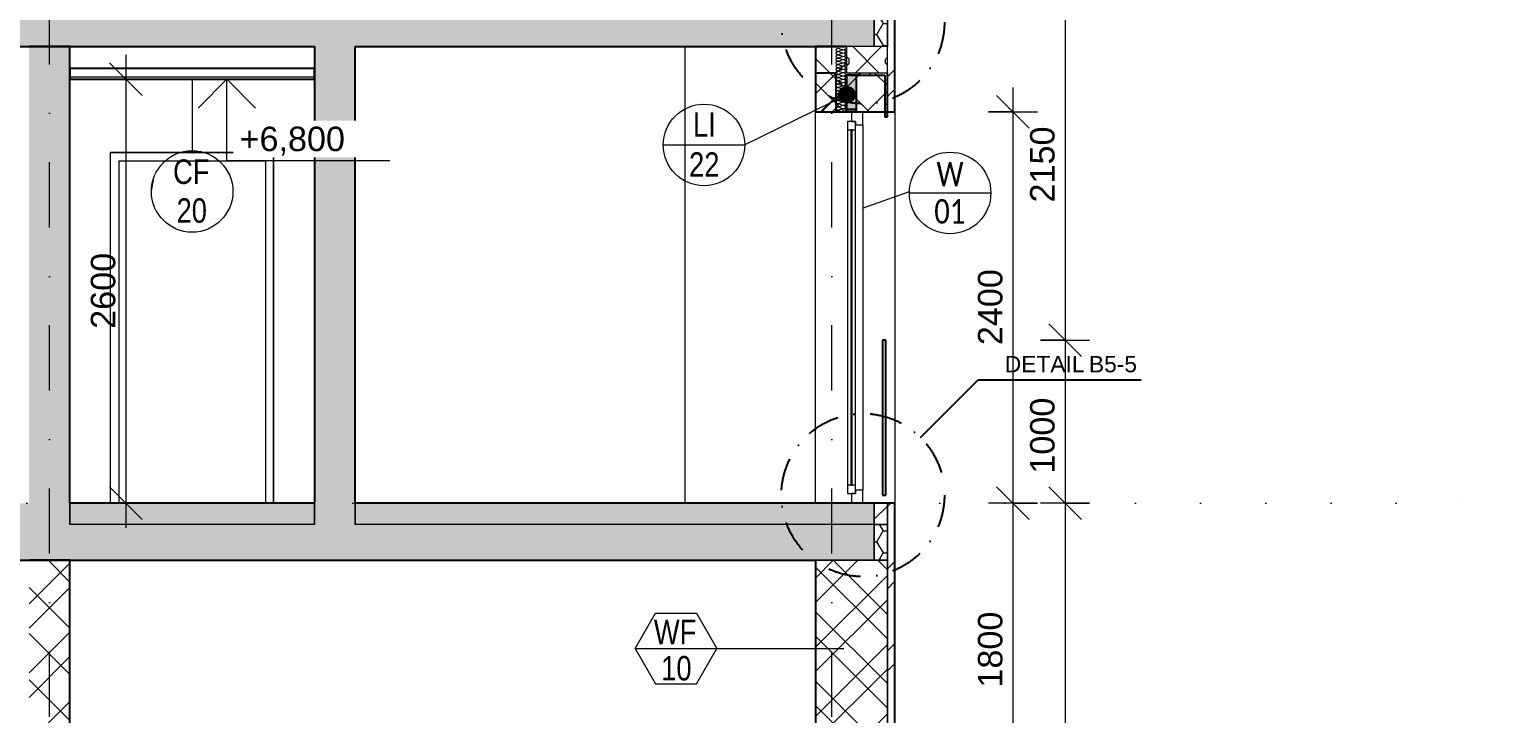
# Model space of a CAD drawing. Header units: millimetres. Extents: x -7743 to 191930, y -8645 to 72638.
# Drawn here: x 48772 to 57715, y 2908 to 7107 of the extents above; entities that cross this region are included whole.
import ezdxf

# ---------------------------------------------------------------- set-up
doc = ezdxf.new("R2010")
doc.units = ezdxf.units.MM
for name, pattern in [('HA_Dash_3mm-S1mm', [300, 200, -100]), ('HA_DashDot_10mm-S3mm', [1000, 400, -300, 0, -300]), ('HA_DashDot_4mm-S1mm', [400, 200, -100, 0, -100]), ('HA_Dot-S4mm', [400, 0, -400])]:
    doc.linetypes.add(name, pattern=pattern)
for name, color, linetype, lineweight in [('A-____-____-DIMS', 9, 'Continuous', 5), ('A-____-____-DIMS-100', 9, 'Continuous', 5), ('A-CLNG-____-IDEN', 9, 'Continuous', 9), ('A-CLNG-____-MCUT', 9, 'Continuous', 25), ('A-DETL-____-OTLN', 9, 'Continuous', 25), ('A-DETL-____-THIN', 9, 'Continuous', 9), ('A-DETL-GENF-OTLN', 9, 'Continuous', 9), ('A-DOOR-____-OTLN', 9, 'Continuous', 9), ('A-DOOR-FRAM-OTLN', 9, 'Continuous', 9), ('A-FLOR-____-MCUT', 9, 'Continuous', 25), ('A-FLOR-____-OTLN', 9, 'Continuous', 9), ('A-FLOR-____-OVHD', 9, 'HA_DashDot_4mm-S1mm', 25), ('A-FLOR-____-PATT', 9, 'Continuous', 25), ('A-FLOR-HRAL-MCUT', 9, 'Continuous', 25), ('A-FLOR-HRAL-OTLN', 9, 'Continuous', 9), ('A-FLOR-LEVL-OTLN', 9, 'Continuous', 9), ('A-GENM-____-IDEN', 9, 'Continuous', 9), ('A-GENM-____-MCUT', 9, 'Continuous', 9), ('A-GENM-____-OTLN', 9, 'Continuous', 9), ('A-GLAZ-____-IDEN', 9, 'Continuous', 9), ('A-GLAZ-____-MCUT', 9, 'Continuous', 5), ('A-GLAZ-____-OTLN', 9, 'Continuous', 5), ('A-WALL-____-MCUT', 9, 'Continuous', 25), ('A-WALL-____-OTLN', 9, 'Continuous', 9), ('A-WALL-____-PATT', 9, 'Continuous', 25), ('G-____-____-DIMS', 9, 'Continuous', 5), ('G-____-____-TEXT', 9, 'Continuous', 5), ('I-WALL-____-MCUT', 9, 'Continuous', 25), ('I-WALL-____-OTLN', 9, 'Continuous', 9), ('S-GRID-____-OTLN', 9, 'Continuous', 5)]:
    doc.layers.add(name, color=color, linetype=linetype, lineweight=lineweight)
doc.styles.add('Arial', font='arial.ttf', dxfattribs={"height": 150})
doc.styles.add('Arial_2', font='arial.ttf', dxfattribs={"height": 100})
doc.styles.add('Arial_3', font='arial.ttf', dxfattribs={"width": 0.8, "height": 150})
doc.styles.add('Calibri', font='calibri.ttf', dxfattribs={"width": 0.8, "height": 150})
doc.dimstyles.new('Inner_Dimensions', dxfattribs={"dimscale": 304.8, "dimtxt": 153.03891, "dimasz": 0.656168, "dimexe": 0.492126, "dimexo": 0.0625, "dimgap": 0.065617, "dimtad": 1, "dimdec": 0, "dimzin": 0, "dimdsep": 46, "dimtxsty": 'Arial', "dimblk1": 'OBLIQUE', "dimblk2": 'OBLIQUE', "dimsah": 1, "dimcen": 0.09, "dimdle": 0.492126, "dimazin": 0, "dimtfac": 1, "dimtdec": 4, "dimtix": 1, "dimtmove": 0, "dimatfit": 3, "dimfxl": 0.492126, "dimfxlon": 1, "dimtvp": 1, "dimtolj": 1, "dimtzin": 0, "dimlwd": 9, "dimlwe": 9, "dimarcsym": 2})
doc.dimstyles.new('Inner_Dimensions_2', dxfattribs={"dimscale": 304.8, "dimtxt": 153.03891, "dimasz": 0.656168, "dimexe": 0.492126, "dimexo": 0.0625, "dimgap": 0.065617, "dimtad": 1, "dimdec": 0, "dimzin": 0, "dimdsep": 46, "dimtxsty": 'Arial', "dimblk1": 'OBLIQUE', "dimblk2": 'OBLIQUE', "dimsah": 1, "dimcen": 0.09, "dimdle": 0.492126, "dimazin": 0, "dimtfac": 1, "dimtdec": 4, "dimtix": 1, "dimtmove": 2, "dimatfit": 3, "dimfxl": 0.492126, "dimfxlon": 1, "dimtvp": 1, "dimtolj": 1, "dimtzin": 0, "dimlwd": 9, "dimlwe": 9, "dimarcsym": 2})
pattern_1 = [(45, (809.75, 1865.4), (-212.132, 212.132), []), (45, (959.75, 1865.4), (-212.132, 212.132), []), (315, (809.75, 1865.4), (212.132, 212.132), []), (315, (959.75, 1865.4), (212.132, 212.132), [])]
pattern_2 = [(0, (809.754, 1865.4), (117.188, 67.658), [78.125, -156.25]), (120, (809.754, 1865.4), (-117.18755, 67.6588), [78.125, -156.25]), (60, (809.754, 1865.4), (0.00045, 135.3168), [0, -156.25, 78.125, 0])]
pattern_3 = [(45, (809.75, 1865.4), (-176.7767, 176.7767), []), (45, (880.47, 1865.4), (-176.7767, 176.7767), []), (45, (1021.89, 1865.4), (-106.066, 247.4874), [100, -50, 3.353, -46.647])]

# ---------------------------------------------------------------- blocks, each defined once
blk = doc.blocks.new('HA_DR_Single_Swing_Solid - In_BJ_900x2100_Vstupni-2215769-ŘEZ 1-1 OBJEKT A')
at = {"layer": 'A-DOOR-FRAM-OTLN', "color": 250}
for p, q in [((7225, 4200), (7225, 6350)), ((8225, 6350), (7225, 6350)), ((8225, 4200), (8225, 6350)), ((7275, 6300), (7275, 4200)), ((7275, 6300), (8175, 6300)), ((8175, 6300), (8175, 4200))]:
    blk.add_line(p, q, dxfattribs=at)
blk = doc.blocks.new('HA_WD_SinglePanel - 1000x2400-2168134-ŘEZ 1-1 OBJEKT A')
at = {"layer": 'A-GLAZ-____-MCUT', "color": 50}
for p, q in [((11795, 6540), (11745, 6540)), ((11745, 6540), (11745, 6490)), ((11770, 6600), (11770, 6540)), ((11840, 6600), (11770, 6600)), ((11770, 6540), (11795, 6540)), ((11795, 6490), (11795, 6540)), ((11795, 6540), (11795, 6520)), ((11840, 6520), (11840, 6600)), ((11745, 6490), (11795, 6490)), ((11775, 6490), (11765, 6490)), ((11765, 6490), (11765, 4310)), ((11775, 4310), (11775, 6490)), ((11795, 6520), (11840, 6520)), ((11795, 4310), (11745, 4310)), ((11745, 4310), (11745, 4260)), ((11765, 4310), (11775, 4310)), ((11795, 4260), (11795, 4310)), ((11745, 4260), (11795, 4260)), ((11770, 4260), (11770, 4200)), ((11795, 4260), (11770, 4260)), ((11840, 4280), (11795, 4280)), ((11795, 4280), (11795, 4260)), ((11840, 4200), (11840, 4280)), ((11770, 4200), (11840, 4200))]:
    blk.add_line(p, q, dxfattribs=at)
at = {"layer": 'A-GLAZ-____-OTLN', "color": 50}
for p, q in [((11745, 6490), (11745, 4310)), ((11795, 4310), (11795, 6490)), ((11840, 6520), (11840, 4280))]:
    blk.add_line(p, q, dxfattribs=at)
blk = doc.blocks.new('Railing - Railing-1645221-ŘEZ 1-1 OBJEKT A')
at = {"layer": 'A-FLOR-HRAL-MCUT', "color": 10}
for p, q in [((11980, 5200), (11960, 5200)), ((11960, 5200), (11960, 4250)), ((11980, 4250), (11980, 5200)), ((11960, 4250), (11980, 4250))]:
    blk.add_line(p, q, dxfattribs=at)
blk = doc.blocks.new('TB_Porotherm KPVarioUNI_1250mm - TB_Porotherm KPVarioUNI_1250mm-1997363-ŘEZ 1-1 OBJEKT A')
at = {"layer": 'A-GENM-____-MCUT', "lineweight": 5}
h = blk.add_hatch(dxfattribs=at)
h.set_pattern_fill('FP_25', color=256, style=0, pattern_type=2)
h.set_pattern_definition(pattern_3)
h.paths.add_polyline_path([(11675, 6600), (11675, 6838), (11550, 6838), (11550, 6600)])
h = blk.add_hatch(dxfattribs=at)
h.set_pattern_fill('FP_25', color=256, style=0, pattern_type=2)
h.set_pattern_definition(pattern_3)
h.paths.add_polyline_path([(11800, 6600), (11800, 6615), (11740, 6615), (11740, 6600)])
at = {"layer": 'A-GENM-____-OTLN', "linetype": 'HA_Dash_3mm-S1mm'}
blk.add_hatch(color=256, dxfattribs=at).paths.add_polyline_path([(11740, 6615), (11800, 6615), (11800, 6825), (11740, 6825)])
at = {"layer": 'A-GENM-____-OTLN', "lineweight": 5}
h = blk.add_hatch(dxfattribs=at)
h.set_pattern_fill('FP_25', color=256, style=0, pattern_type=2)
h.set_pattern_definition(pattern_3)
h.paths.add_polyline_path([(11975, 6570), (11990, 6570), (11990, 6840), (11760, 6840), (11760, 6825), (11975, 6825)])
at = {"layer": 'A-GENM-____-MCUT', "color": 10, "lineweight": 25}
for p, q in [((11675, 6838), (11550, 6838)), ((11550, 6838), (11550, 6600)), ((11675, 6600), (11675, 6838)), ((11800, 6825), (11740, 6825)), ((11740, 6825), (11740, 6615)), ((11760, 6840), (11760, 6825)), ((11760, 6825), (11975, 6825)), ((11800, 6615), (11800, 6825)), ((11975, 6825), (11975, 6570)), ((11990, 6570), (11990, 6840)), ((11550, 6600), (11675, 6600)), ((11740, 6615), (11800, 6615)), ((11800, 6615), (11740, 6615)), ((11740, 6615), (11740, 6600)), ((11740, 6600), (11800, 6600)), ((11800, 6600), (11800, 6615)), ((11975, 6570), (11990, 6570))]:
    blk.add_line(p, q, dxfattribs=at)
blk = doc.blocks.new('185-01_OBJEKT A_Central_rvt-2-ŘEZ 1-1 OBJEKT A')
at = {"layer": 'A-FLOR-____-PATT', "lineweight": 9}
for points in [[(1855, 7000), (11910, 7000), (11910, 7220), (1605, 7220), (1605, 7130), (1855, 7130)], [(11550, 3850), (11910, 3850), (11910, 4070), (410, 4070), (410, 3980), (736.7, 3980), (736.7, 3850), (9748.5, 3850)]]:
    blk.add_hatch(color=254, dxfattribs=at).paths.add_polyline_path(points)
at = {"layer": 'A-FLOR-____-PATT', "lineweight": 5}
h = blk.add_hatch(dxfattribs=at)
h.set_pattern_fill('FP_22', color=50, style=0, pattern_type=2)
h.set_pattern_definition(pattern_2)
h.paths.add_polyline_path([(11936.4, 7000), (11990, 7000), (11990, 7220), (11910, 7220), (11910, 7000)])
h = blk.add_hatch(color=7, dxfattribs=at)
h.paths.add_polyline_path([(9748.5, 4070), (11910, 4070), (11910, 4200), (8725, 4200), (8725, 4070)])
h.paths.add_polyline_path([(410, 4070), (6725, 4070), (6725, 4200), (410, 4200)])
h.paths.add_polyline_path([(8475, 4070), (8475, 4200), (6975, 4200), (6975, 4070), (7560.7, 4070)])
h = blk.add_hatch(dxfattribs=at)
h.set_pattern_fill('FP_22', color=50, style=0, pattern_type=2)
h.set_pattern_definition(pattern_2)
h.paths.add_polyline_path([(11936.4, 3850), (11990, 3850), (11990, 4070), (11910, 4070), (11910, 3850)])
at = {"layer": 'A-WALL-____-PATT', "lineweight": 5}
h = blk.add_hatch(dxfattribs=at)
h.set_pattern_fill('FP_23', color=50, style=0, pattern_type=2)
h.set_pattern_definition([(45, (809.75, 1865.4), (-251.447, 251.447), []), (45, (809.75, 2246.4), (-251.447, 251.447), [])])
h.paths.add_polyline_path([(12035, 2400), (12035, 4200), (11990, 4200), (11990, 2400)])
h.paths.add_polyline_path([(12035, 6600), (12035, 9128.4), (11990, 9128.4), (11990, 9112), (12005, 9112), (12005, 8779.1), (12002.6, 8779.1), (12002.6, 7220), (11990, 7220), (11990, 6600)])
at = {"layer": 'A-WALL-____-PATT', "lineweight": 9}
for points in [[(6975, 4070), (6975, 7000), (6725, 7000), (6725, 4070)], [(8725, 4070), (8725, 7000), (8475, 7000), (8475, 4070), (8654.6, 4070)]]:
    blk.add_hatch(color=254, dxfattribs=at).paths.add_polyline_path(points)
at = {"layer": 'A-WALL-____-PATT', "lineweight": 5}
h = blk.add_hatch(dxfattribs=at)
h.set_pattern_fill('FP_20', color=50, style=0, pattern_type=2)
h.set_pattern_definition(pattern_1)
h.paths.add_polyline_path([(11910, 4070), (11990, 4070), (11990, 4200), (11910, 4200)])
h.paths.add_polyline_path([(11990, 6600), (11990, 6840), (11740, 6840), (11740, 7000), (11550, 7000), (11550, 6600), (11936.4, 6600)])
h = blk.add_hatch(dxfattribs=at)
h.set_pattern_fill('FP_21', color=50, style=0, pattern_type=2)
h.set_pattern_definition([(45, (809.75, 1865.4), (-212.132, 212.132), []), (45, (959.75, 1865.4), (-212.132, 212.132), []), (315, (809.75, 1865.4), (141.4214, 141.4214), [])])
h.paths.add_polyline_path([(6975, -130), (6975, 3850), (6725, 3850), (6725, -130)])
h = blk.add_hatch(dxfattribs=at)
h.set_pattern_fill('FP_20', color=50, style=0, pattern_type=2)
h.set_pattern_definition(pattern_1)
h.paths.add_polyline_path([(11910, -130), (11989.5, -130), (11990, 0), (11830, 0), (11830, -130)])
h.paths.add_polyline_path([(11936.4, 2400), (11990, 2400), (11990, 3850), (11550, 3850), (11550, 2400)])
at = {"layer": 'A-CLNG-____-MCUT', "color": 10}
for p, q in [((8475, 6866.5), (6975, 6866.5)), ((6975, 6866.5), (6975, 6800)), ((6975, 6800), (8475, 6800)), ((8475, 6800), (8475, 6866.5))]:
    blk.add_line(p, q, dxfattribs=at)
at = {"layer": 'A-CLNG-____-MCUT', "color": 250, "lineweight": 9}
blk.add_line((8475, 6812.5), (6975, 6812.5), dxfattribs=at)
at = {"layer": 'A-FLOR-____-MCUT', "color": 10}
for p, q in [((1855, 7000), (8475, 7000)), ((8725, 7000), (11740, 7000)), ((8475, 4200), (6975, 4200)), ((11910, 4200), (8725, 4200)), ((736.7, 3850), (11550, 3850))]:
    blk.add_line(p, q, dxfattribs=at)
at = {"layer": 'A-FLOR-____-MCUT', "color": 250, "lineweight": 9}
for p, q in [((6975, 4200), (6975, 4070)), ((8475, 4070), (8475, 4200)), ((8725, 4200), (8725, 4070)), ((11910, 4070), (11910, 4200)), ((8475, 4070), (6975, 4070)), ((11910, 4070), (8725, 4070)), ((11550, 3850), (11910, 3850))]:
    blk.add_line(p, q, dxfattribs=at)
at = {"layer": 'A-FLOR-____-OTLN', "color": 250}
for p, q in [((11910, 7000), (11910, 7220)), ((11910, 7220), (11910, 7000)), ((11990, 7000), (11990, 7220)), ((11910, 3850), (11910, 4070)), ((11990, 4070), (11910, 4070)), ((11910, 4070), (11910, 3850)), ((11990, 3850), (11990, 4070)), ((11910, 3850), (11990, 3850))]:
    blk.add_line(p, q, dxfattribs=at)
at = {"layer": 'A-WALL-____-MCUT', "color": 10}
for p, q in [((12035, 6600), (12035, 9128.4)), ((11550, 7000), (11550, 6600)), ((11740, 7000), (11550, 7000)), ((11550, 6600), (11990, 6600)), ((11990, 6600), (12035, 6600)), ((11990, 4200), (11910, 4200)), ((12035, 4200), (11990, 4200)), ((12035, 2400), (12035, 4200)), ((11550, 3850), (11550, 2400))]:
    blk.add_line(p, q, dxfattribs=at)
at = {"layer": 'A-WALL-____-MCUT', "color": 250, "lineweight": 9}
for p, q in [((11990, 6600), (11990, 6840)), ((11990, 6840), (11990, 6600)), ((6975, 4070), (6975, 4200)), ((8475, 4200), (8475, 4070)), ((8725, 4070), (8725, 4200)), ((11910, 4200), (11910, 4070)), ((11990, 4070), (11990, 4200)), ((11990, 4200), (11990, 4070)), ((11910, 3850), (11550, 3850)), ((11990, 3850), (11990, 2400)), ((11990, 2400), (11990, 3850))]:
    blk.add_line(p, q, dxfattribs=at)
at = {"layer": 'A-WALL-____-OTLN', "color": 250}
for p, q in [((11990, 7220), (11990, 7000)), ((11550, 4200), (11550, 6600)), ((12035, 6600), (12035, 4200)), ((11910, 4070), (11990, 4070)), ((11990, 4070), (11990, 3850)), ((11990, 3850), (11910, 3850))]:
    blk.add_line(p, q, dxfattribs=at)
at = {"layer": 'I-WALL-____-MCUT', "color": 10}
for p, q in [((6975, 7000), (6725, 7000)), ((6975, 4200), (6975, 7000)), ((8475, 7000), (8475, 4200)), ((8725, 4200), (8725, 7000)), ((6975, 3850), (6725, 3850)), ((6975, 0), (6975, 3850))]:
    blk.add_line(p, q, dxfattribs=at)
at = {"layer": 'I-WALL-____-OTLN', "color": 250}
for p, q in [((10750, 4200), (10750, 7000)), ((7225, 6350), (8225, 6350)), ((7225, 4200), (7225, 6350)), ((8225, 6350), (8225, 4200))]:
    blk.add_line(p, q, dxfattribs=at)
at = {"layer": 'A-DOOR-____-OTLN', "color": 250, "lineweight": 9}
blk.add_blockref('HA_DR_Single_Swing_Solid - In_BJ_900x2100_Vstupni-2215769-ŘEZ 1-1 OBJEKT A', (0, 0), dxfattribs=at)
at = {"layer": 'A-FLOR-HRAL-OTLN', "color": 250, "lineweight": 9}
blk.add_blockref('Railing - Railing-1645221-ŘEZ 1-1 OBJEKT A', (0, 0), dxfattribs=at)
at = {"layer": 'A-GENM-____-OTLN', "color": 250, "lineweight": 9}
blk.add_blockref('TB_Porotherm KPVarioUNI_1250mm - TB_Porotherm KPVarioUNI_1250mm-1997363-ŘEZ 1-1 OBJEKT A', (0, 0), dxfattribs=at)
at = {"layer": 'A-GLAZ-____-OTLN', "color": 250, "lineweight": 9}
blk.add_blockref('HA_WD_SinglePanel - 1000x2400-2168134-ŘEZ 1-1 OBJEKT A', (0, 0), dxfattribs=at)
blk = doc.blocks.new('DIMBLOCK88-ŘEZ 1-1 OBJEKT A')
at = {"layer": 'A-____-____-DIMS-100', "lineweight": 9}
for p, q in [((54808.1, 6750), (54808.1, 4200)), ((54808.1, 6600), (54708.1, 6700)), ((54658.1, 6600), (54958.1, 6600)), ((54808.1, 6600), (54658.1, 6600)), ((54808.1, 6600), (54908.1, 6500)), ((54808.1, 4200), (54708.1, 4300)), ((54958.1, 4200), (54658.1, 4200)), ((54808.1, 4200), (54908.1, 4100)), ((54808.1, 4200), (54958.1, 4200))]:
    blk.add_line(p, q, dxfattribs=at)
at = {"layer": 'A-____-____-DIMS-100', "color": 0, "lineweight": 9, "insert": (54593.3, 5169.3), "char_height": 150, "width": 553.765, "attachment_point": 1, "rotation": 90, "line_spacing_factor": 0.941778, "style": 'Arial'}
blk.add_mtext('2400', dxfattribs=at)
blk = doc.blocks.new('_Oblique')
at = {"color": 0, "linetype": 'ByBlock', "lineweight": -2}
blk.add_line((-0.5, -0.5), (0.5, 0.5), dxfattribs=at)
blk = doc.blocks.new('DIMBLOCK89-ŘEZ 1-1 OBJEKT A')
at = {"layer": 'A-____-____-DIMS-100', "lineweight": 9}
for p, q in [((54808.1, 4200), (54708.1, 4300)), ((54958.1, 4200), (54658.1, 4200)), ((54808.1, 4200), (54808.1, 2400)), ((54808.1, 4200), (54908.1, 4100)), ((54808.1, 4200), (54958.1, 4200)), ((54808.1, 2400), (54708.1, 2500)), ((54958.1, 2400), (54658.1, 2400)), ((54808.1, 2400), (54908.1, 2300)), ((54808.1, 2400), (54958.1, 2400))]:
    blk.add_line(p, q, dxfattribs=at)
at = {"layer": 'A-____-____-DIMS-100', "color": 0, "lineweight": 9, "insert": (54593.3, 3069.3), "char_height": 150, "width": 553.765, "attachment_point": 1, "rotation": 90, "line_spacing_factor": 0.941778, "style": 'Arial'}
blk.add_mtext('1800', dxfattribs=at)
blk = doc.blocks.new('Spot Elevations - Flipped-794089-ŘEZ 1-1 OBJEKT A')
at = {"layer": 'G-____-____-DIMS', "lineweight": 9}
for p, q in [((7761.1, 2423.2), (7937.8, 2600)), ((7937.8, 2600), (8114.6, 2423.2)), ((7937.8, 2100), (7937.8, 2600)), ((8937.8, 2100), (7937.8, 2100))]:
    blk.add_line(p, q, dxfattribs=at)
blk = doc.blocks.new('DIMBLOCK111-ŘEZ 1-1 OBJEKT A')
at = {"layer": 'A-____-____-DIMS-100', "lineweight": 9}
for p, q in [((55127.9, 7350), (55027.9, 7450)), ((55127.9, 7500), (55127.9, 5200)), ((55277.9, 7350), (54977.9, 7350)), ((55127.9, 7350), (55227.9, 7250)), ((55127.9, 7350), (55277.9, 7350)), ((55127.9, 5200), (55027.9, 5300)), ((54977.9, 5200), (55277.9, 5200)), ((55127.9, 5200), (54977.9, 5200)), ((55127.9, 5200), (55227.9, 5100))]:
    blk.add_line(p, q, dxfattribs=at)
at = {"layer": 'A-____-____-DIMS-100', "color": 0, "lineweight": 9, "insert": (54913.2, 6044.3), "char_height": 150, "width": 553.765, "attachment_point": 1, "rotation": 90, "line_spacing_factor": 0.941778, "style": 'Arial'}
blk.add_mtext('2150', dxfattribs=at)
blk = doc.blocks.new('DIMBLOCK112-ŘEZ 1-1 OBJEKT A')
at = {"layer": 'A-____-____-DIMS-100', "lineweight": 9}
for p, q in [((55127.9, 5200), (55027.9, 5300)), ((54977.9, 5200), (55277.9, 5200)), ((55127.9, 5200), (54977.9, 5200)), ((55127.9, 5200), (55127.9, 4200)), ((55127.9, 5200), (55227.9, 5100)), ((55127.9, 4200), (55027.9, 4300)), ((55277.9, 4200), (54977.9, 4200)), ((55127.9, 4200), (55227.9, 4100)), ((55127.9, 4200), (55277.9, 4200))]:
    blk.add_line(p, q, dxfattribs=at)
at = {"layer": 'A-____-____-DIMS-100', "color": 0, "lineweight": 9, "insert": (54913.2, 4381.3), "char_height": 150, "width": 553.765, "attachment_point": 1, "rotation": 90, "line_spacing_factor": 0.941778, "style": 'Arial'}
blk.add_mtext('1000', dxfattribs=at)
blk = doc.blocks.new('DIMBLOCK113-ŘEZ 1-1 OBJEKT A')
at = {"layer": 'A-____-____-DIMS-100', "lineweight": 9}
for p, q in [((55127.9, 4200), (55027.9, 4300)), ((55277.9, 4200), (54977.9, 4200)), ((55127.9, 4200), (55127.9, -150)), ((55127.9, 4200), (55227.9, 4100)), ((55127.9, 4200), (55277.9, 4200)), ((55127.9, 0), (55027.9, 100)), ((55277.9, 0), (54977.9, 0)), ((55127.9, 0), (55227.9, -100)), ((55127.9, 0), (55277.9, 0))]:
    blk.add_line(p, q, dxfattribs=at)
at = {"layer": 'A-____-____-DIMS-100', "color": 0, "lineweight": 9, "insert": (54913.2, 1869.3), "char_height": 150, "width": 553.765, "attachment_point": 1, "rotation": 90, "line_spacing_factor": 0.941778, "style": 'Arial'}
blk.add_mtext('4200', dxfattribs=at)
blk = doc.blocks.new('HA_Tag_Ceiling - Group _ Type Mark-1822524-ŘEZ 1-1 OBJEKT A')
at = {"layer": 'A-CLNG-____-IDEN'}
blk.add_line((7475, 6111.9), (7490.1, 6197.4), dxfattribs=at)
blk.add_circle((7725, 6111.9), 250, dxfattribs=at)
blk = doc.blocks.new('DIMBLOCK116-ŘEZ 1-1 OBJEKT A')
at = {"layer": 'A-____-____-DIMS-100', "lineweight": 9}
for p, q in [((49365.7, 6800), (49265.7, 6900)), ((49365.7, 6950), (49365.7, 4050)), ((49515.7, 6800), (49215.7, 6800)), ((49365.7, 6800), (49465.7, 6700)), ((49365.7, 6800), (49515.7, 6800)), ((49365.7, 4200), (49265.7, 4300)), ((49515.7, 4200), (49215.7, 4200)), ((49365.7, 4200), (49465.7, 4100)), ((49365.7, 4200), (49515.7, 4200))]:
    blk.add_line(p, q, dxfattribs=at)
at = {"layer": 'A-____-____-DIMS-100', "color": 0, "lineweight": 9, "insert": (49150.9, 5269.3), "char_height": 150, "width": 553.765, "attachment_point": 1, "rotation": 90, "line_spacing_factor": 0.941778, "style": 'Arial'}
blk.add_mtext('2600', dxfattribs=at)
blk = doc.blocks.new('HA_TAG_GM_Products - Generic-588599-ŘEZ 1-1 OBJEKT A')
at = {"layer": 'A-GENM-____-IDEN'}
blk.add_line((550.3, 10116.6), (1050.3, 10116.6), dxfattribs=at)
blk.add_circle((800.3, 10116.6), 250, dxfattribs=at)
blk = doc.blocks.new('HA_TAG_WD - Type Mark-1502833-ŘEZ 1-1 OBJEKT A')
at = {"layer": 'A-GLAZ-____-IDEN'}
blk.add_line((12125, 6103.1), (12625, 6103.1), dxfattribs=at)
blk.add_circle((12375, 6103.1), 250, dxfattribs=at)

msp = doc.modelspace()

# ---------------------------------------------------------------- hatches: boundary and pattern name
at = {"layer": 'A-DETL-GENF-OTLN', "lineweight": 5}
h = msp.add_hatch(dxfattribs=at)
h.set_pattern_fill('FP_34', color=50, style=0, pattern_type=2)
h.set_pattern_definition([(45, (42927.95, 1865.4), (-141.4214, 141.4214), []), (0, (43153.29, 1931.64), (141.421, 141.421), [25, -257.843]), (45, (43178.3, 1931.64), (-141.4214, 141.4214), [25, -175]), (90, (43195.97, 1949.32), (-141.421, 141.421), [25, -257.843]), (135, (43195.97, 1974.32), (-141.4214, -141.4214), [25, -175]), (0, (43153.29, 1992), (141.421, 141.421), [25, -257.843]), (45, (43135.61, 1974.32), (-141.4214, 141.4214), [25, -175]), (90, (43135.61, 1949.32), (-141.421, 141.421), [25, -257.843]), (135, (43153.3, 1931.64), (-141.4214, -141.4214), [25, -175]), (135, (43120.8, 1865.4), (-141.4214, -141.4214), [])])
h.paths.add_polyline_path([(53983.8, 6840), (54037.5, 6840), (54037.5, 7000), (53787.5, 7000), (53787.5, 6840)])
at = {"layer": 'A-GENM-____-IDEN'}
h = msp.add_hatch(color=256, dxfattribs=at)
edge = h.paths.add_edge_path()
edge.add_arc((53789.2, 6705), 50, 0, 360)

# ---------------------------------------------------------------- linework, layer by layer
at = {"layer": 'A-CLNG-____-IDEN'}
msp.add_line((49772.5, 6800), (49772.5, 6361.9), dxfattribs=at)
at = {"layer": 'A-DETL-____-OTLN'}
for p, q in [((54241.1, 4603.6), (54594.7, 4957.1)), ((54594.7, 4957.1), (55594.7, 4957.1))]:
    msp.add_line(p, q, dxfattribs=at)
at = {"layer": 'A-DETL-____-OTLN', "lineweight": 9}
for points in [[(53732.5, 6970), (53727.8, 6970), (53717.2, 6980), (53727.8, 6990), (53732.5, 6990)], [(53732.5, 6990), (53746.2, 6990), (53758.7, 6980), (53772.5, 6980)], [(53772.5, 6980), (53758.7, 6980), (53746.2, 6970), (53732.5, 6970)], [(53772.5, 6980), (53777.2, 6980), (53782.5, 6985.3), (53782.5, 6990)], [(53772.5, 6960), (53777.2, 6960), (53787.8, 6970), (53777.2, 6980), (53772.5, 6980)], [(53732.5, 6950), (53727.8, 6950), (53717.2, 6960), (53727.8, 6970), (53732.5, 6970)], [(53732.5, 6930), (53727.8, 6930), (53717.2, 6940), (53727.8, 6950), (53732.5, 6950)], [(53732.5, 6910), (53727.8, 6910), (53717.2, 6920), (53727.8, 6930), (53732.5, 6930)], [(53732.5, 6890), (53727.8, 6890), (53717.2, 6900), (53727.8, 6910), (53732.5, 6910)], [(53732.5, 6870), (53727.8, 6870), (53717.2, 6880), (53727.8, 6890), (53732.5, 6890)], [(53732.5, 6970), (53746.2, 6970), (53758.7, 6960), (53772.5, 6960)], [(53772.5, 6960), (53758.7, 6960), (53746.2, 6950), (53732.5, 6950)], [(53732.5, 6950), (53746.2, 6950), (53758.7, 6940), (53772.5, 6940)], [(53772.5, 6940), (53758.7, 6940), (53746.2, 6930), (53732.5, 6930)], [(53732.5, 6930), (53746.2, 6930), (53758.7, 6920), (53772.5, 6920)], [(53772.5, 6920), (53758.7, 6920), (53746.2, 6910), (53732.5, 6910)], [(53732.5, 6910), (53746.2, 6910), (53758.7, 6900), (53772.5, 6900)], [(53772.5, 6900), (53758.7, 6900), (53746.2, 6890), (53732.5, 6890)], [(53732.5, 6890), (53746.2, 6890), (53758.7, 6880), (53772.5, 6880)], [(53772.5, 6940), (53777.2, 6940), (53787.8, 6950), (53777.2, 6960), (53772.5, 6960)], [(53772.5, 6920), (53777.2, 6920), (53787.8, 6930), (53777.2, 6940), (53772.5, 6940)], [(53772.5, 6900), (53777.2, 6900), (53787.8, 6910), (53777.2, 6920), (53772.5, 6920)], [(53772.5, 6880), (53777.2, 6880), (53787.8, 6890), (53777.2, 6900), (53772.5, 6900)], [(53732.5, 6850), (53727.8, 6850), (53717.2, 6860), (53727.8, 6870), (53732.5, 6870)], [(53732.5, 6830), (53727.8, 6830), (53717.2, 6840), (53727.8, 6850), (53732.5, 6850)], [(53732.5, 6810), (53727.8, 6810), (53717.2, 6820), (53727.8, 6830), (53732.5, 6830)], [(53732.5, 6790), (53727.8, 6790), (53717.2, 6800), (53727.8, 6810), (53732.5, 6810)], [(53772.5, 6880), (53758.7, 6880), (53746.2, 6870), (53732.5, 6870)], [(53732.5, 6870), (53746.2, 6870), (53758.7, 6860), (53772.5, 6860)], [(53772.5, 6860), (53758.7, 6860), (53746.2, 6850), (53732.5, 6850)], [(53732.5, 6850), (53746.2, 6850), (53758.7, 6840), (53772.5, 6840)], [(53772.5, 6840), (53758.7, 6840), (53746.2, 6830), (53732.5, 6830)], [(53732.5, 6830), (53746.2, 6830), (53758.7, 6820), (53772.5, 6820)], [(53772.5, 6820), (53758.7, 6820), (53746.2, 6810), (53732.5, 6810)], [(53732.5, 6810), (53746.2, 6810), (53758.7, 6800), (53772.5, 6800)], [(53772.5, 6800), (53758.7, 6800), (53746.2, 6790), (53732.5, 6790)], [(53772.5, 6860), (53777.2, 6860), (53787.8, 6870), (53777.2, 6880), (53772.5, 6880)], [(53772.5, 6840), (53777.2, 6840), (53787.8, 6850), (53777.2, 6860), (53772.5, 6860)], [(53772.5, 6820), (53777.2, 6820), (53787.8, 6830), (53777.2, 6840), (53772.5, 6840)], [(53772.5, 6800), (53777.2, 6800), (53787.8, 6810), (53777.2, 6820), (53772.5, 6820)], [(53772.5, 6780), (53777.2, 6780), (53787.8, 6790), (53777.2, 6800), (53772.5, 6800)], [(53732.5, 6770), (53727.8, 6770), (53717.2, 6780), (53727.8, 6790), (53732.5, 6790)], [(53732.5, 6750), (53727.8, 6750), (53717.2, 6760), (53727.8, 6770), (53732.5, 6770)], [(53732.5, 6730), (53727.8, 6730), (53717.2, 6740), (53727.8, 6750), (53732.5, 6750)], [(53732.5, 6710), (53727.8, 6710), (53717.2, 6720), (53727.8, 6730), (53732.5, 6730)], [(53732.5, 6690), (53727.8, 6690), (53717.2, 6700), (53727.8, 6710), (53732.5, 6710)], [(53732.5, 6790), (53746.2, 6790), (53758.7, 6780), (53772.5, 6780)], [(53772.5, 6780), (53758.7, 6780), (53746.2, 6770), (53732.5, 6770)], [(53732.5, 6770), (53746.2, 6770), (53758.7, 6760), (53772.5, 6760)], [(53772.5, 6760), (53758.7, 6760), (53746.2, 6750), (53732.5, 6750)], [(53732.5, 6750), (53746.2, 6750), (53758.7, 6740), (53772.5, 6740)], [(53772.5, 6740), (53758.7, 6740), (53746.2, 6730), (53732.5, 6730)], [(53732.5, 6730), (53746.2, 6730), (53758.7, 6720), (53772.5, 6720)], [(53772.5, 6720), (53758.7, 6720), (53746.2, 6710), (53732.5, 6710)], [(53732.5, 6710), (53746.2, 6710), (53758.7, 6700), (53772.5, 6700)], [(53772.5, 6760), (53777.2, 6760), (53787.8, 6770), (53777.2, 6780), (53772.5, 6780)], [(53772.5, 6740), (53777.2, 6740), (53787.8, 6750), (53777.2, 6760), (53772.5, 6760)], [(53772.5, 6720), (53777.2, 6720), (53787.8, 6730), (53777.2, 6740), (53772.5, 6740)], [(53772.5, 6700), (53777.2, 6700), (53787.8, 6710), (53777.2, 6720), (53772.5, 6720)], [(53732.5, 6670), (53727.8, 6670), (53717.2, 6680), (53727.8, 6690), (53732.5, 6690)], [(53732.5, 6650), (53727.8, 6650), (53717.2, 6660), (53727.8, 6670), (53732.5, 6670)], [(53732.5, 6630), (53727.8, 6630), (53717.2, 6640), (53727.8, 6650), (53732.5, 6650)], [(53732.5, 6610), (53727.8, 6610), (53717.2, 6620), (53727.8, 6630), (53732.5, 6630)], [(53772.5, 6700), (53758.7, 6700), (53746.2, 6690), (53732.5, 6690)], [(53732.5, 6690), (53746.2, 6690), (53758.7, 6680), (53772.5, 6680)], [(53772.5, 6680), (53758.7, 6680), (53746.2, 6670), (53732.5, 6670)], [(53732.5, 6670), (53746.2, 6670), (53758.7, 6660), (53772.5, 6660)], [(53772.5, 6660), (53758.7, 6660), (53746.2, 6650), (53732.5, 6650)], [(53732.5, 6650), (53746.2, 6650), (53758.7, 6640), (53772.5, 6640)], [(53772.5, 6640), (53758.7, 6640), (53746.2, 6630), (53732.5, 6630)], [(53732.5, 6630), (53746.2, 6630), (53758.7, 6620), (53772.5, 6620)], [(53772.5, 6620), (53758.7, 6620), (53746.2, 6610), (53732.5, 6610)], [(53772.5, 6680), (53777.2, 6680), (53787.8, 6690), (53777.2, 6700), (53772.5, 6700)], [(53772.5, 6660), (53777.2, 6660), (53787.8, 6670), (53777.2, 6680), (53772.5, 6680)], [(53772.5, 6640), (53777.2, 6640), (53787.8, 6650), (53777.2, 6660), (53772.5, 6660)], [(53772.5, 6620), (53777.2, 6620), (53787.8, 6630), (53777.2, 6640), (53772.5, 6640)], [(53772.5, 6600), (53777.2, 6600), (53787.8, 6610), (53777.2, 6620), (53772.5, 6620)], [(53722.5, 6600), (53722.5, 6604.7), (53727.8, 6610), (53732.5, 6610)], [(53732.5, 6610), (53746.2, 6610), (53758.7, 6600), (53772.5, 6600)]]:
    msp.add_open_spline(points, degree=3, dxfattribs=at)
at = {"layer": 'A-DETL-____-THIN'}
for p, q in [((54037.5, 7000), (53787.5, 7000)), ((53787.5, 7000), (53787.5, 6840)), ((54037.5, 6840), (54037.5, 7000)), ((53787.5, 6840), (54037.5, 6840)), ((52491.1, 3309.5), (52616.1, 3526)), ((52616.1, 3526), (52866.1, 3526)), ((52866.1, 3526), (52991.1, 3309.5)), ((52491.1, 3309.5), (52991.1, 3309.5)), ((52491.1, 3309.5), (52616.1, 3093)), ((52866.1, 3093), (52991.1, 3309.5)), ((52991.1, 3309.5), (53771.1, 3309.5)), ((52616.1, 3093), (52866.1, 3093))]:
    msp.add_line(p, q, dxfattribs=at)
at = {"layer": 'A-FLOR-____-OVHD'}
for centre in [(53887.5, 7150), (53887.5, 4250)]:
    msp.add_circle(centre, 500, dxfattribs=at)
at = {"layer": 'A-FLOR-LEVL-OTLN', "linetype": 'HA_Dot-S4mm', "lineweight": 5}
msp.add_line((36754.8, 4200), (57715.4, 4200), dxfattribs=at)
at = {"layer": 'A-GENM-____-IDEN'}
msp.add_line((53789.2, 6705), (53162.6, 6397.4), dxfattribs=at)
msp.add_circle((53789.2, 6705), 50, dxfattribs=at)
at = {"layer": 'A-GLAZ-____-IDEN'}
msp.add_line((53885.4, 6009.8), (54172.5, 6111.9), dxfattribs=at)
at = {"layer": 'S-GRID-____-OTLN', "linetype": 'HA_DashDot_10mm-S3mm', "lineweight": 9}
for p, q in [((48897.5, -5109.8), (48897.5, 14688)), ((53697.5, -5109.8), (53697.5, 14688))]:
    msp.add_line(p, q, dxfattribs=at)

# ---------------------------------------------------------------- block references
at = {"lineweight": 5}
msp.add_blockref('185-01_OBJEKT A_Central_rvt-2-ŘEZ 1-1 OBJEKT A', (42047.5, 0), dxfattribs=at)
at = {"layer": 'A-GENM-____-IDEN'}
msp.add_blockref('HA_TAG_GM_Products - Generic-588599-ŘEZ 1-1 OBJEKT A', (52112.3, -3719.2), dxfattribs=at)
at = {"layer": 'A-GLAZ-____-IDEN'}
msp.add_blockref('HA_TAG_WD - Type Mark-1502833-ŘEZ 1-1 OBJEKT A', (42047.5, 0), dxfattribs=at)
at = {"layer": 'G-____-____-DIMS', "lineweight": 9}
msp.add_blockref('Spot Elevations - Flipped-794089-ŘEZ 1-1 OBJEKT A', (42047.5, 4200), dxfattribs=at)

# ---------------------------------------------------------------- texts
at = {"layer": 'A-CLNG-____-IDEN', "lineweight": 5, "char_height": 150, "attachment_point": 1, "style": 'Arial_3'}
for s, insert, width in [('CF', (49655.6, 6308.2), 275.78), ('20', (49676.8, 6070), 230.886)]:
    msp.add_mtext(s, dxfattribs=dict(at, insert=insert, width=width))
at = {"layer": 'A-GENM-____-IDEN', "lineweight": 5, "char_height": 150, "attachment_point": 1, "style": 'Arial_3'}
for s, insert, width in [('LI', (52845, 6597.6), 173.164), ('22', (52821, 6352.2), 230.886)]:
    msp.add_mtext(s, dxfattribs=dict(at, insert=insert, width=width))
at = {"layer": 'A-GLAZ-____-IDEN', "lineweight": 5, "char_height": 150, "attachment_point": 1, "style": 'Calibri'}
for s, insert, width in [('W', (54338.8, 6293.6), 211.645), ('01', (54325.6, 6065.1), 243.713)]:
    msp.add_mtext(s, dxfattribs=dict(at, insert=insert, width=width))
at = {"layer": 'G-____-____-TEXT', "color": 7, "lineweight": 9, "attachment_point": 1}
for s, insert, char_height, width, style in [('DETAIL ', (54758.3, 5103.1), 100, 625.316, 'Arial_2'), ('B5-5', (55274.2, 5103.1), 100, 360.759, 'Arial_2'), ('WF', (52605, 3485.4), 150, 333.502, 'Arial_3'), ('10', (52650.1, 3263.4), 150, 230.886, 'Arial_3')]:
    msp.add_mtext(s, dxfattribs=dict(at, insert=insert, char_height=char_height, width=width, style=style))

# ---------------------------------------------------------------- dimensions: what is measured, and where the dimension line sits
at = {"layer": 'A-____-____-DIMS', "lineweight": 9}
for base, p1, p2, override, picture, middle in [((55127.9, 5200), (55277.9, 7350), (54977.9, 5200), {"dimpost": '<>', "dimfxl": 2170.829335}, 'DIMBLOCK111-ŘEZ 1-1 OBJEKT A', (55031.4, 6275)), ((49365.7, 4200), (49515.7, 6800), (49515.7, 4200), {"dimpost": '<>', "dimfxl": 2600}, 'DIMBLOCK116-ŘEZ 1-1 OBJEKT A', (49269.1, 5500)), ((54808.1, 4200), (54658.1, 6600), (54958.1, 4200), {"dimpost": '<>', "dimfxl": 2418.677324}, 'DIMBLOCK88-ŘEZ 1-1 OBJEKT A', (54711.5, 5400)), ((54808.1, 2400), (54958.1, 4200), (54958.1, 2400), {"dimpost": '<>', "dimfxl": 1800}, 'DIMBLOCK89-ŘEZ 1-1 OBJEKT A', (54711.5, 3300)), ((55127.9, 0), (55277.9, 4200), (55277.9, 0), {"dimpost": '<>', "dimfxl": 4200}, 'DIMBLOCK113-ŘEZ 1-1 OBJEKT A', (55031.4, 2100))]:
    dim = msp.add_linear_dim(base=base, p1=p1, p2=p2, angle=90, dimstyle='Inner_Dimensions', override=override, dxfattribs=at)
    dim.commit()
    dim.dimension.update_dxf_attribs({"geometry": picture, "text_midpoint": middle})
dim = msp.add_linear_dim(base=(55127.9, 4200), p1=(54977.9, 5200), p2=(55277.9, 4200), angle=90, dimstyle='Inner_Dimensions_2', override={"dimpost": '<>', "dimfxl": 1044.030651}, dxfattribs=at)
dim.commit()
dim.dimension.update_dxf_attribs({"geometry": 'DIMBLOCK112-ŘEZ 1-1 OBJEKT A', "text_midpoint": (55013.2, 4658.2), "dimtype": 160, "text_rotation": 90})

# ---------------------------------------------------------------- next in the draw order: texts
at = {"layer": 'G-____-____-DIMS', "lineweight": 9, "insert": (50063.2, 6509.3), "char_height": 150, "width": 773.133, "attachment_point": 1, "line_spacing_factor": 0.941778, "style": 'Arial', "bg_fill": 3, "box_fill_scale": 1.25, "bg_fill_color": 256, "bg_fill_true_color": 13158600, "bg_fill_transparency": 0}
msp.add_mtext('+6,800', dxfattribs=at)

# ---------------------------------------------------------------- next in the draw order: block references
at = {"layer": 'A-CLNG-____-IDEN'}
msp.add_blockref('HA_Tag_Ceiling - Group _ Type Mark-1822524-ŘEZ 1-1 OBJEKT A', (42047.5, 0), dxfattribs=at)

doc.saveas('drawing.dxf')
